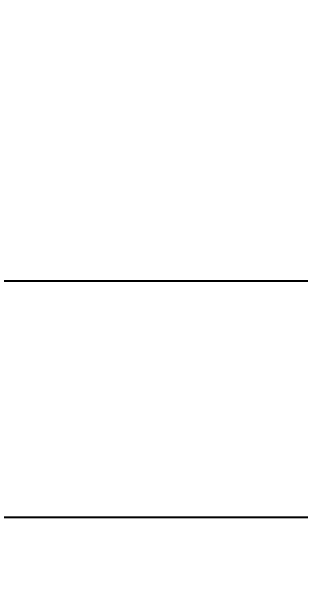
# Model space of a CAD drawing. Header units: millimetres. Extents: x 51249 to 2766742, y -599687 to -1280.
# Drawn here: x 78358 to 78616, y -129666 to -129155 of the extents above; entities that cross this region are included whole.
import ezdxf

# ---------------------------------------------------------------- set-up
doc = ezdxf.new("R2010")
doc.units = ezdxf.units.MM
doc.header["$LTSCALE"] = 10
doc.header["$PDMODE"] = 3
doc.layers.add('D-Detail(节点图层)', color=134, linetype='Continuous')
doc.layers.add('W-尺寸', color=5, linetype='Continuous')
doc.styles.add('DIM', font='SimSun.ttf', dxfattribs={"width": 0.7})
doc.dimstyles.new('25', dxfattribs={"dimscale": 25, "dimtxt": 2, "dimasz": 1, "dimexe": 1, "dimexo": 1, "dimgap": 0.5, "dimtad": 1, "dimdec": 0, "dimzin": 0, "dimdsep": 46, "dimtxsty": 'DIM', "dimblk": 'ARCHTICK', "dimcen": 0, "dimclrd": 5, "dimclre": 5, "dimclrt": 35, "dimadec": 0, "dimazin": 0, "dimtfac": 0.5, "dimtdec": 0, "dimtix": 1, "dimtmove": 2, "dimatfit": 2, "dimldrblk": 'A', "dimfxl": 0, "dimtolj": 1, "dimtzin": 0, "dimlwd": -1, "dimlwe": -1, "dimarcsym": 0})

# ---------------------------------------------------------------- blocks, each defined once
blk = doc.blocks.new('_ArchTick')
at = {"color": 0, "linetype": 'ByBlock', "const_width": 0.15}
blk.add_lwpolyline([(-0.5, -0.5), (0.5, 0.5)], dxfattribs=at)
blk = doc.blocks.new('*D1063')
at = {"layer": 'D-Detail(节点图层)', "color": 5, "ltscale": 0.15}
for p, q in [((2766616.97, -121582.06), (2766741.97, -121582.06)), ((2766716.97, -121582.06), (2766716.97, -599673.13)), ((2766698.33, -599673.13), (2766741.97, -599673.13))]:
    blk.add_line(p, q, dxfattribs=at)
at = {"layer": 'Defpoints', "color": 0, "ltscale": 0.15}
for p in [(55453.76, -121582.06), (2766673.33, -599673.13), (2766716.97, -599673.13)]:
    blk.add_point(p, dxfattribs=at)
at = {"layer": 'D-Detail(节点图层)', "color": 5, "ltscale": 0.15, "xscale": 25, "yscale": 25, "zscale": 25}
for p, rotation in [((2766716.97, -121582.06), 90), ((2766716.97, -599673.13), 270)]:
    blk.add_blockref('_ArchTick', p, dxfattribs=dict(at, rotation=rotation))
at = {"layer": 'D-Detail(节点图层)', "color": 35, "ltscale": 0.15, "insert": (2766679.47, -360627.6), "char_height": 50, "attachment_point": 5, "rotation": 90, "style": 'DIM'}
blk.add_mtext('\\A1;478091', dxfattribs=at)
blk = doc.blocks.new('A')
for p, q in [((-1.435, 1.148), (-1.09, 1.437)), ((-1.09, 1.437), (0, 0)), ((-1.435, 1.148), (-0.369, 0)), ((-0.369, 0), (-2.127, 0)), ((-1.435, -1.148), (-0.369, 0)), ((-1.09, -1.437), (0, 0)), ((-1.435, -1.148), (-1.09, -1.437))]:
    blk.add_line(p, q)
for points in [[(-1.435, 1.148), (-1.09, 1.437), (-0.369, 0), (0, 0)], [(-1.435, -1.148), (-1.09, -1.437), (-0.369, 0), (0, 0)]]:
    blk.add_solid(points)

msp = doc.modelspace()

# ---------------------------------------------------------------- linework, layer by layer
at = {"layer": 'W-尺寸', "color": 146, "ltscale": 0.15}
msp.add_lwpolyline([(79157.72, -129395.68), (78307.72, -129395.68)], dxfattribs=at)
at = {"layer": 'W-尺寸', "color": 146, "ltscale": 0.15, "elevation": 0}
msp.add_lwpolyline([(79942.72, -129605.96), (78307.72, -129605.96)], dxfattribs=at)

# ---------------------------------------------------------------- dimensions: what is measured, and where the dimension line sits
at = {"layer": 'D-Detail(节点图层)', "color": 251, "ltscale": 0.15}
dim = msp.add_linear_dim(base=(2766716.97, -599673.13), p1=(55453.76, -121582.06), p2=(2766673.33, -599673.13), angle=90, dimstyle='25', dxfattribs=at)
dim.commit()
dim.dimension.update_dxf_attribs({"geometry": '*D1063', "text_midpoint": (2766679.47, -360627.6)})

doc.saveas('drawing.dxf')
